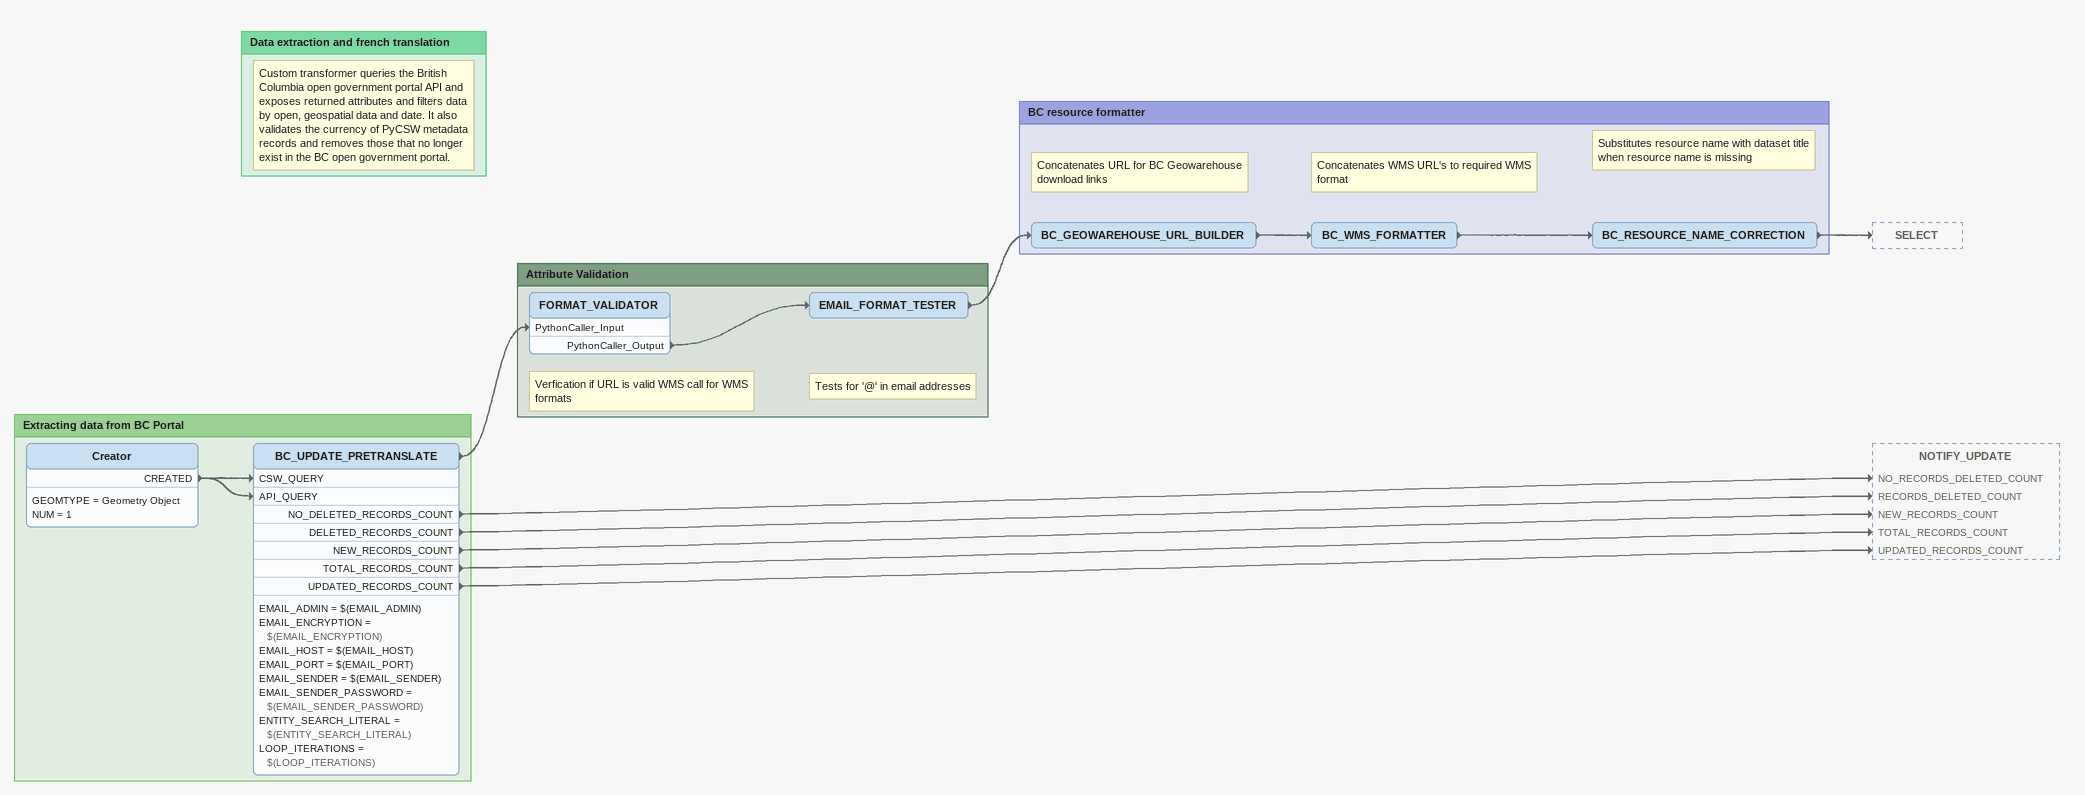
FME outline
Bookmark: Extracting data from BC Portal
Creator
    GEOMTYPE = Geometry Object
    NUM = 1
    CREATED -> BC_UPDATE_PRETRANSLATE [CSW_QUERY]
    CREATED -> BC_UPDATE_PRETRANSLATE [API_QUERY]
BC_UPDATE_PRETRANSLATE
    EMAIL_ADMIN = $(EMAIL_ADMIN)
    EMAIL_ENCRYPTION = $(EMAIL_ENCRYPTION)
    EMAIL_HOST = $(EMAIL_HOST)
    EMAIL_PORT = $(EMAIL_PORT)
    EMAIL_SENDER = $(EMAIL_SENDER)
    EMAIL_SENDER_PASSWORD = $(EMAIL_SENDER_PASSWORD)
    ENTITY_SEARCH_LITERAL = $(ENTITY_SEARCH_LITERAL)
    LOOP_ITERATIONS = $(LOOP_ITERATIONS)
    NO_DELETED_RECORDS_COUNT -> NOTIFY_UPDATE [NO_RECORDS_DELETED_COUNT]
    DELETED_RECORDS_COUNT -> NOTIFY_UPDATE [RECORDS_DELETED_COUNT]
    NEW_RECORDS_COUNT -> NOTIFY_UPDATE [NEW_RECORDS_COUNT]
    -> FORMAT_VALIDATOR [PythonCaller_Input]
    TOTAL_RECORDS_COUNT -> NOTIFY_UPDATE [TOTAL_RECORDS_COUNT]
    UPDATED_RECORDS_COUNT -> NOTIFY_UPDATE [UPDATED_RECORDS_COUNT]

Bookmark: Attribute Validation
Note: Verfication if URL is valid WMS call for WMS formats
FORMAT_VALIDATOR
    PythonCaller_Output -> EMAIL_FORMAT_TESTER
Note: Tests for '@' in email addresses
EMAIL_FORMAT_TESTER
    -> BC_GEOWAREHOUSE_URL_BUILDER

Bookmark: BC resource formatter
Note: Concatenates URL for BC Geowarehouse download links
BC_GEOWAREHOUSE_URL_BUILDER
    -> BC_WMS_FORMATTER
Note: Concatenates WMS URL's to required WMS format
BC_WMS_FORMATTER
    -> BC_RESOURCE_NAME_CORRECTION
Note: Substitutes resource name with dataset title when resource name is missing
BC_RESOURCE_NAME_CORRECTION
    -> SELECT

Bookmark: Data extraction and french translation
Note: Custom transformer queries the British Columbia open government portal API and exposes returned attributes and filters data by open, geospatial data and date. It also validates the currency of PyCSW metadata records and removes those that no longer exist in the BC open government portal.
